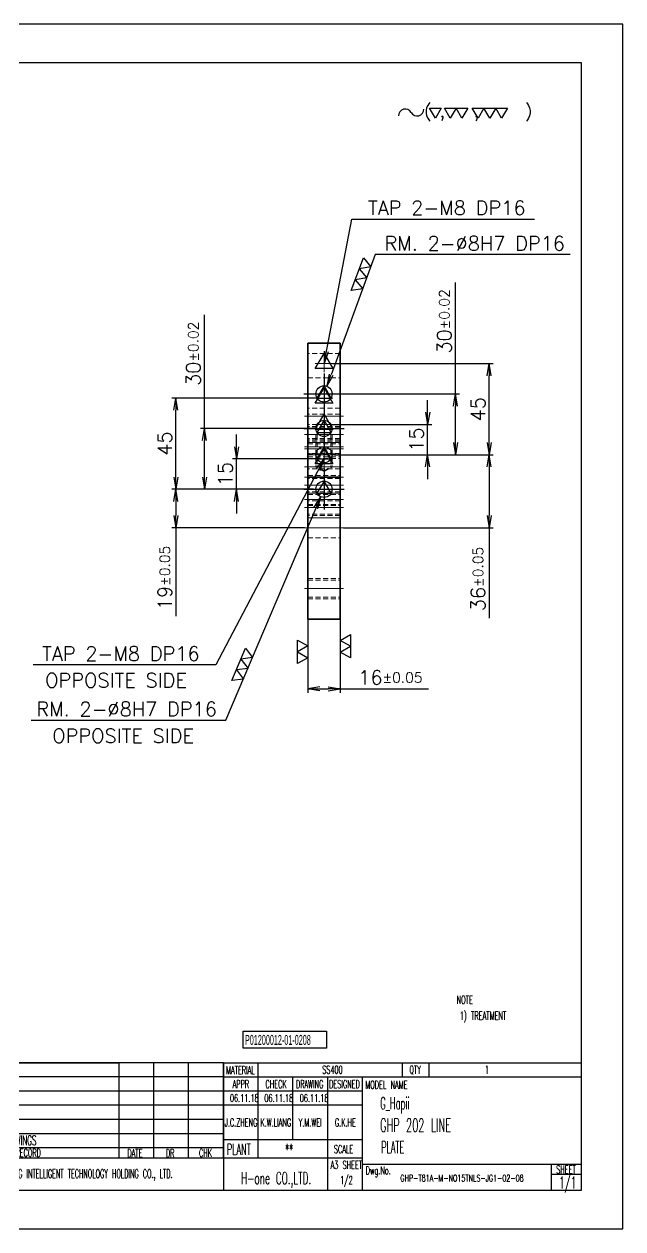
# Model space of a CAD drawing. Header units: millimetres. Extents: x 5606 to 13175, y -3239 to -2051.
# Drawn here: x 10769 to 11064, y -3239 to -2645 of the extents above; entities that cross this region are included whole.
import ezdxf
from ezdxf.enums import TextEntityAlignment as Align

# ---------------------------------------------------------------- set-up
doc = ezdxf.new("R2010")
doc.units = ezdxf.units.MM
doc.linetypes.add('CENTER-HOKUTO', pattern=[23, 20, -1, 1, -1])
doc.linetypes.add('HIDDEN-HOKUTO', pattern=[3.8, 2.5, -1.3])
doc.layers.add('AM_7', color=2, linetype='CENTER-HOKUTO', lineweight=30)
doc.layers.add('AM_HID', color=1, linetype='HIDDEN-HOKUTO', lineweight=25)
doc.layers.add('title_frame', color=7, linetype='Continuous')
doc.layers.add('word_dim', color=253, linetype='Continuous')
doc.styles.add('MX_NOTE_STANDARD', font='txt.shx', dxfattribs={"bigfont": 'bigfont.shx'})
doc.styles.get("Standard").update_dxf_attribs({"font": 'romans.shx', "bigfont": 'bigfont.shx'})
doc.dimstyles.new('RS1-2', dxfattribs={"dimscale": 2, "dimtxt": 3.5, "dimasz": 3, "dimexe": 1, "dimexo": 0, "dimgap": 1, "dimtad": 3, "dimdsep": 46, "dimtxsty": 'Standard', "dimblk1": 'OPEN', "dimblk2": 'OPEN', "dimsah": 1, "dimcen": 0, "dimclrd": 256, "dimclre": 256, "dimclrt": 3, "dimadec": 0, "dimazin": 0, "dimtfac": 1, "dimtmove": 0, "dimatfit": 3, "dimldrblk": 'OPEN', "dimfxl": 0, "dimtolj": 1, "dimtzin": 0, "dimarcsym": 0})

# ---------------------------------------------------------------- blocks, each defined once
blk = doc.blocks.new('A$C404331B6')
at = {"layer": 'title_frame'}
for p, q in [((0, -31.5), (0, 0)), ((0, 0), (53.9, 0)), ((79.62, 0), (0, 0)), ((53.9, -23.5), (53.9, 0)), ((62.48, -23.5), (62.48, 0)), ((62.48, -23.5), (62.48, 0)), ((71.05, -23.5), (71.05, 0)), ((71.05, -23.5), (71.05, 0)), ((79.62, 0), (79.62, -31.5)), ((79.62, 0), (167.83, 0)), ((88.2, -23.5), (88.2, 0)), ((123.73, 0), (123.73, -3.5)), ((130.3, 0), (130.3, -3.5)), ((1.98, -0.12), (0.1, -3.45)), ((3.86, -3.45), (1.98, -0.12)), ((53.9, -3.5), (0, -3.5)), ((79.62, -3.5), (0, -3.5)), ((0.1, -3.45), (3.86, -3.45)), ((1.98, -3.6), (0.1, -6.92)), ((3.86, -6.92), (1.98, -3.6)), ((79.62, -3.5), (167.83, -3.5)), ((96.78, -18.9), (96.78, -3.5)), ((105.35, -31.5), (105.35, -3.5)), ((113.92, -31.5), (113.92, -3.5)), ((53.9, -7), (0, -7)), ((79.62, -7), (0, -7)), ((0.1, -6.92), (3.86, -6.92)), ((1.98, -7.13), (0.1, -10.45)), ((3.86, -10.45), (1.98, -7.13)), ((113.92, -7), (79.62, -7)), ((53.9, -10.5), (0, -10.5)), ((79.62, -10.5), (0, -10.5)), ((0.1, -10.45), (3.86, -10.45)), ((1.98, -10.54), (0.1, -13.87)), ((3.86, -13.87), (1.98, -10.54)), ((113.92, -10.5), (79.62, -10.5)), ((53.9, -14), (0, -14)), ((79.62, -14), (0, -14)), ((0.1, -13.87), (3.86, -13.87)), ((1.98, -14.07), (0.1, -17.4)), ((3.86, -17.4), (1.98, -14.07)), ((53.9, -17.5), (0, -17.5)), ((79.62, -17.5), (0, -17.5)), ((0.1, -17.4), (3.86, -17.4)), ((79.62, -18.9), (113.92, -18.9)), ((53.9, -21), (0, -21)), ((79.62, -21), (0, -21)), ((79.62, -23.5), (0, -23.5)), ((113.92, -23.5), (79.62, -23.5)), ((113.92, -25), (167.83, -25)), ((160.48, -25), (160.48, -31.5)), ((160.48, -27.5), (167.83, -27.5)), ((167.83, -31.5), (0, -31.5))]:
    blk.add_line(p, q, dxfattribs=at)
at = {"layer": 'title_frame', "color": 3, "style": 'MX_NOTE_STANDARD', "width": 0.5341}
for s, height, p in [('5', 1.92, (1.59, -3.22)), ('MATERIAL', 1.973, (80.3, -2.79)), ('QTY', 1.973, (125.5, -2.7)), ('4', 1.92, (1.59, -6.7)), ('APPR', 1.973, (81.89, -6.26)), ('CHECK', 1.973, (89.99, -6.26)), ('DRAWING', 1.973, (97.51, -6.26)), ('DESIGNED', 1.973, (105.7, -6.26)), ('MODEL NAME', 1.973, (114.63, -6.41)), ('3', 1.92, (1.59, -10.23)), ('2', 1.92, (1.59, -13.64)), ('1', 1.92, (1.78, -17.17)), ('ORIG, DRAWINGS', 2.4112, (19.27, -20.34)), ('PLANT', 2.74, (80.46, -22.73)), ('SCALE', 1.973, (106.88, -22.28)), ('REVISION  RECORD', 1.9728, (19.32, -23.18)), ('DATE', 1.973, (55.94, -23.26)), ('DR', 1.973, (65.43, -23.27)), ('CHK', 1.973, (73.61, -23.23)), ('MAKER NAME :GUANGZHOU RISONG INTELLIGENT TECHNOLOGY HOLDING CO., LTD.', 2.16, (2.22, -28.43)), ('Dwg.No.', 1.973, (114.71, -27.52)), ('SHEET', 1.973, (161.71, -27.29))]:
    blk.add_text(s, height=height, dxfattribs=at).set_placement(p)
blk = doc.blocks.new('shiage0')
at = {"layer": 'word_dim', "color": 3, "linetype": 'Continuous'}
for centre, start, end in [((1.69, 0), 30, 180), ((4.61, 1.69), 210, 0)]:
    blk.add_arc(centre, 1.69, start, end, dxfattribs=at)
blk = doc.blocks.new('10')
at = {"layer": 'title_frame', "color": 3, "linetype": 'Continuous'}
for points in [[(9.63, 2.65), (8.18, 5.15), (11.07, 5.15)], [(13.31, 2.65), (11.86, 5.15), (17.64, 5.15), (16.2, 2.65), (14.75, 5.15)], [(20.17, 2.65), (18.73, 5.15), (27.4, 5.15), (25.95, 2.65), (24.51, 5.15), (23.06, 2.65), (21.62, 5.15)]]:
    blk.add_lwpolyline(points, close=True, dxfattribs=at)
blk.add_blockref('shiage0', (0.52, 3.24), dxfattribs=at)
blk.add_text('( ,   ,     )', height=3, dxfattribs=at).set_placement((6.84, 2.97))
blk = doc.blocks.new('_Open')
at = {"color": 0, "lineweight": -2}
for p, q in [((-1, 0.167), (0, 0)), ((-1, -0.167), (0, 0)), ((0, 0), (-1, 0))]:
    blk.add_line(p, q, dxfattribs=at)
blk = doc.blocks.new('*D163')
at = {"layer": 'DEFPOINTS', "color": 0, "linetype": 'Continuous', "ltscale": 2}
for p in [(10908.88, -2938.54), (10924.88, -2938.54), (10924.88, -2972.87)]:
    blk.add_point(p, dxfattribs=at)
at = {"layer": 'word_dim', "linetype": 'Continuous', "lineweight": -2, "ltscale": 2}
for p, q in [((10908.88, -2938.54), (10908.88, -2974.87)), ((10924.88, -2938.54), (10924.88, -2974.87)), ((10914.88, -2972.87), (10918.88, -2972.87)), ((10924.88, -2972.87), (10968.38, -2972.87))]:
    blk.add_line(p, q, dxfattribs=at)
at = {"layer": 'word_dim', "linetype": 'Continuous', "lineweight": -2, "ltscale": 2, "xscale": 6, "yscale": 6, "zscale": 6, "rotation": 180}
blk.add_blockref('_Open', (10908.88, -2972.87), dxfattribs=at)
at = {"layer": 'word_dim', "linetype": 'Continuous', "lineweight": -2, "ltscale": 2, "xscale": 6, "yscale": 6, "zscale": 6}
blk.add_blockref('_Open', (10924.88, -2972.87), dxfattribs=at)
at = {"layer": 'word_dim', "color": 3, "linetype": 'Continuous', "ltscale": 2, "insert": (10949.63, -2967.37), "char_height": 7, "attachment_point": 5}
blk.add_mtext('\\A1;16{\\H0.715x;%%p0.05}', dxfattribs=at)
blk = doc.blocks.new('MARK_M8BOLT')
at = {"color": 3, "linetype": 'Continuous'}
for p, q in [((-2.17, -1.25), (0, 2.5)), ((0, 2.5), (2.17, -1.25)), ((2.17, -1.25), (-2.17, -1.25))]:
    blk.add_line(p, q, dxfattribs=at)
blk = doc.blocks.new('MARK_8PIN')
at = {"color": 3, "linetype": 'Continuous'}
blk.add_lwpolyline([(0, 4), (-3.46, -2), (3.46, -2)], close=True, dxfattribs=at)
blk.add_circle((0, 0), 4, dxfattribs=at)
blk = doc.blocks.new('MARK_CENTER')
at = {"color": 2, "linetype": 'CENTER-HOKUTO'}
for p, q in [((0, 10), (0, -10)), ((-10, 0), (10, 0))]:
    blk.add_line(p, q, dxfattribs=at)
blk = doc.blocks.new('*D198')
at = {"layer": 'DEFPOINTS', "color": 0, "ltscale": 2}
for p in [(10922.08, -2857.54), (10998.36, -2857.54), (10926.48, -2893.54)]:
    blk.add_point(p, dxfattribs=at)
at = {"layer": 'word_dim', "lineweight": -2, "ltscale": 2}
for p, q in [((10922.08, -2857.54), (11000.36, -2857.54)), ((10998.36, -2863.54), (10998.36, -2887.54)), ((10926.48, -2893.54), (11000.36, -2893.54)), ((10998.36, -2893.54), (10998.36, -2938.04))]:
    blk.add_line(p, q, dxfattribs=at)
at = {"layer": 'word_dim', "lineweight": -2, "ltscale": 2, "xscale": 6, "yscale": 6, "zscale": 6}
for p, rotation in [((10998.36, -2857.54), 90), ((10998.36, -2893.54), 270)]:
    blk.add_blockref('_Open', p, dxfattribs=dict(at, rotation=rotation))
at = {"layer": 'word_dim', "color": 3, "ltscale": 2, "insert": (10992.86, -2918.79), "char_height": 7, "attachment_point": 5, "rotation": 90}
blk.add_mtext('\\A1;36{\\H0.715x;%%p0.05}', dxfattribs=at)
blk = doc.blocks.new('*D199')
at = {"layer": 'DEFPOINTS', "color": 0, "ltscale": 2}
for p in [(10926.88, -2827.54), (10981.73, -2827.54), (10922.08, -2857.54)]:
    blk.add_point(p, dxfattribs=at)
at = {"layer": 'word_dim', "lineweight": -2, "ltscale": 2}
for p, q in [((10981.73, -2827.54), (10981.73, -2772.54)), ((10926.88, -2827.54), (10983.73, -2827.54)), ((10981.73, -2851.54), (10981.73, -2833.54)), ((10922.08, -2857.54), (10983.73, -2857.54))]:
    blk.add_line(p, q, dxfattribs=at)
at = {"layer": 'word_dim', "lineweight": -2, "ltscale": 2, "xscale": 6, "yscale": 6, "zscale": 6}
for p, rotation in [((10981.73, -2827.54), 90), ((10981.73, -2857.54), 270)]:
    blk.add_blockref('_Open', p, dxfattribs=dict(at, rotation=rotation))
at = {"layer": 'word_dim', "color": 3, "ltscale": 2, "insert": (10976.23, -2791.79), "char_height": 7, "attachment_point": 5, "rotation": 90}
blk.add_mtext('\\A1;30{\\H0.715x;%%p0.02}', dxfattribs=at)
blk = doc.blocks.new('*D200')
at = {"layer": 'DEFPOINTS', "color": 0, "ltscale": 2}
for p in [(10921.2, -2842.54), (10968, -2842.54), (10922.08, -2857.54)]:
    blk.add_point(p, dxfattribs=at)
at = {"layer": 'word_dim', "lineweight": -2, "ltscale": 2}
for p, q in [((10968, -2836.54), (10968, -2830.54)), ((10921.2, -2842.54), (10970, -2842.54)), ((10968, -2857.54), (10968, -2842.54)), ((10922.08, -2857.54), (10970, -2857.54)), ((10968, -2863.54), (10968, -2869.54))]:
    blk.add_line(p, q, dxfattribs=at)
at = {"layer": 'word_dim', "lineweight": -2, "ltscale": 2, "xscale": 6, "yscale": 6, "zscale": 6}
for p, rotation in [((10968, -2842.54), 270), ((10968, -2857.54), 90)]:
    blk.add_blockref('_Open', p, dxfattribs=dict(at, rotation=rotation))
at = {"layer": 'word_dim', "color": 3, "ltscale": 2, "insert": (10962.5, -2850.04), "char_height": 7, "attachment_point": 5, "rotation": 90}
blk.add_mtext('\\A1;15', dxfattribs=at)
blk = doc.blocks.new('*D201')
at = {"layer": 'DEFPOINTS', "color": 0, "ltscale": 2}
for p in [(10921.2, -2812.54), (10998.36, -2812.54), (10922.08, -2857.54)]:
    blk.add_point(p, dxfattribs=at)
at = {"layer": 'word_dim', "lineweight": -2, "ltscale": 2}
for p, q in [((10921.2, -2812.54), (11000.36, -2812.54)), ((10998.36, -2851.54), (10998.36, -2818.54)), ((10922.08, -2857.54), (11000.36, -2857.54))]:
    blk.add_line(p, q, dxfattribs=at)
at = {"layer": 'word_dim', "lineweight": -2, "ltscale": 2, "xscale": 6, "yscale": 6, "zscale": 6}
for p, rotation in [((10998.36, -2812.54), 90), ((10998.36, -2857.54), 270)]:
    blk.add_blockref('_Open', p, dxfattribs=dict(at, rotation=rotation))
at = {"layer": 'word_dim', "color": 3, "ltscale": 2, "insert": (10992.86, -2835.04), "char_height": 7, "attachment_point": 5, "rotation": 90}
blk.add_mtext('\\A1;45', dxfattribs=at)
blk = doc.blocks.new('*D202')
at = {"layer": 'DEFPOINTS', "color": 0, "ltscale": 2}
for p in [(10918.26, -2823.78), (10915.5, -2831.29)]:
    blk.add_point(p, dxfattribs=at)
at = {"layer": 'word_dim', "lineweight": -2, "ltscale": 2}
for p, q in [((10942.19, -2758.81), (10920.34, -2818.15)), ((11038.26, -2758.81), (10942.19, -2758.81))]:
    blk.add_line(p, q, dxfattribs=at)
at = {"layer": 'word_dim', "lineweight": -2, "ltscale": 2, "xscale": 6, "yscale": 6, "zscale": 6, "rotation": 249.7872474939569}
blk.add_blockref('_Open', (10918.26, -2823.78), dxfattribs=at)
at = {"layer": 'word_dim', "color": 3, "ltscale": 2, "insert": (10991.22, -2753.31), "char_height": 7, "attachment_point": 5}
blk.add_mtext('\\A1;RM. 2-∅8H7 DP16', dxfattribs=at)
blk = doc.blocks.new('shiage3')
at = {"layer": 'word_dim', "color": 3, "linetype": 'Continuous'}
for p, q in [((-1.44, 2.5), (7.22, 2.5)), ((0, 0), (-1.44, 2.5)), ((1.44, 2.5), (0, 0)), ((2.89, 0), (1.44, 2.5)), ((4.33, 2.5), (2.89, 0)), ((5.77, 0), (4.33, 2.5)), ((7.22, 2.5), (5.77, 0))]:
    blk.add_line(p, q, dxfattribs=at)
blk = doc.blocks.new('*D203')
at = {"layer": 'DEFPOINTS', "color": 0, "ltscale": 2}
for p in [(10843.85, -2874.54), (10911.68, -2874.54), (10907.28, -2893.54)]:
    blk.add_point(p, dxfattribs=at)
at = {"layer": 'word_dim', "lineweight": -2, "ltscale": 2}
for p, q in [((10911.68, -2874.54), (10841.85, -2874.54)), ((10843.85, -2880.54), (10843.85, -2887.54)), ((10907.28, -2893.54), (10841.85, -2893.54)), ((10843.85, -2893.54), (10843.85, -2937.04))]:
    blk.add_line(p, q, dxfattribs=at)
at = {"layer": 'word_dim', "lineweight": -2, "ltscale": 2, "xscale": 6, "yscale": 6, "zscale": 6}
for p, rotation in [((10843.85, -2874.54), 90), ((10843.85, -2893.54), 270)]:
    blk.add_blockref('_Open', p, dxfattribs=dict(at, rotation=rotation))
at = {"layer": 'word_dim', "color": 3, "ltscale": 2, "insert": (10838.35, -2918.29), "char_height": 7, "attachment_point": 5, "rotation": 90}
blk.add_mtext('\\A1;19{\\H0.715x;%%p0.05}', dxfattribs=at)
blk = doc.blocks.new('*D204')
at = {"layer": 'DEFPOINTS', "color": 0, "ltscale": 2}
for p in [(10857.92, -2844.54), (10911.68, -2844.54), (10911.68, -2874.54)]:
    blk.add_point(p, dxfattribs=at)
at = {"layer": 'word_dim', "lineweight": -2, "ltscale": 2}
for p, q in [((10857.92, -2844.54), (10857.92, -2788.5)), ((10911.68, -2844.54), (10855.92, -2844.54)), ((10857.92, -2868.54), (10857.92, -2850.54)), ((10911.68, -2874.54), (10855.92, -2874.54))]:
    blk.add_line(p, q, dxfattribs=at)
at = {"layer": 'word_dim', "lineweight": -2, "ltscale": 2, "xscale": 6, "yscale": 6, "zscale": 6}
for p, rotation in [((10857.92, -2844.54), 90), ((10857.92, -2874.54), 270)]:
    blk.add_blockref('_Open', p, dxfattribs=dict(at, rotation=rotation))
at = {"layer": 'word_dim', "color": 3, "ltscale": 2, "insert": (10852.42, -2807.75), "char_height": 7, "attachment_point": 5, "rotation": 90}
blk.add_mtext('\\A1;30{\\H0.715x;%%p0.02}', dxfattribs=at)
blk = doc.blocks.new('*D205')
at = {"layer": 'DEFPOINTS', "color": 0, "ltscale": 2}
for p in [(10873.67, -2859.54), (10912.56, -2859.54), (10911.68, -2874.54)]:
    blk.add_point(p, dxfattribs=at)
at = {"layer": 'word_dim', "lineweight": -2, "ltscale": 2}
for p, q in [((10873.67, -2853.54), (10873.67, -2847.54)), ((10912.56, -2859.54), (10871.67, -2859.54)), ((10873.67, -2874.54), (10873.67, -2859.54)), ((10911.68, -2874.54), (10871.67, -2874.54)), ((10873.67, -2880.54), (10873.67, -2886.54))]:
    blk.add_line(p, q, dxfattribs=at)
at = {"layer": 'word_dim', "lineweight": -2, "ltscale": 2, "xscale": 6, "yscale": 6, "zscale": 6}
for p, rotation in [((10873.67, -2859.54), 270), ((10873.67, -2874.54), 90)]:
    blk.add_blockref('_Open', p, dxfattribs=dict(at, rotation=rotation))
at = {"layer": 'word_dim', "color": 3, "ltscale": 2, "insert": (10868.17, -2867.04), "char_height": 7, "attachment_point": 5, "rotation": 90}
blk.add_mtext('\\A1;15', dxfattribs=at)
blk = doc.blocks.new('*D206')
at = {"layer": 'DEFPOINTS', "color": 0, "ltscale": 2}
for p in [(10843.85, -2829.54), (10912.56, -2829.54), (10911.68, -2874.54)]:
    blk.add_point(p, dxfattribs=at)
at = {"layer": 'word_dim', "lineweight": -2, "ltscale": 2}
for p, q in [((10912.56, -2829.54), (10841.85, -2829.54)), ((10843.85, -2868.54), (10843.85, -2835.54)), ((10911.68, -2874.54), (10841.85, -2874.54))]:
    blk.add_line(p, q, dxfattribs=at)
at = {"layer": 'word_dim', "lineweight": -2, "ltscale": 2, "xscale": 6, "yscale": 6, "zscale": 6}
for p, rotation in [((10843.85, -2829.54), 90), ((10843.85, -2874.54), 270)]:
    blk.add_blockref('_Open', p, dxfattribs=dict(at, rotation=rotation))
at = {"layer": 'word_dim', "color": 3, "ltscale": 2, "insert": (10838.35, -2852.04), "char_height": 7, "attachment_point": 5, "rotation": 90}
blk.add_mtext('\\A1;45', dxfattribs=at)
blk = doc.blocks.new('*D207')
at = {"layer": 'DEFPOINTS', "color": 0, "linetype": 'Continuous', "ltscale": 2}
for p in [(10918.45, -2870.86), (10915.32, -2878.22)]:
    blk.add_point(p, dxfattribs=at)
at = {"layer": 'word_dim', "linetype": 'Continuous', "lineweight": -2, "ltscale": 2}
for p, q in [((10868.54, -2988.41), (10912.97, -2883.74)), ((10772.48, -2988.41), (10868.54, -2988.41))]:
    blk.add_line(p, q, dxfattribs=at)
at = {"layer": 'word_dim', "linetype": 'Continuous', "lineweight": -2, "ltscale": 2, "xscale": 6, "yscale": 6, "zscale": 6, "rotation": 66.99829661242677}
blk.add_blockref('_Open', (10915.32, -2878.22), dxfattribs=at)
at = {"layer": 'word_dim', "color": 3, "linetype": 'Continuous', "ltscale": 2, "insert": (10819.51, -2982.91), "char_height": 7, "attachment_point": 5}
blk.add_mtext('\\A1;RM. 2-∅8H7 DP16', dxfattribs=at)

msp = doc.modelspace()

# ---------------------------------------------------------------- linework, layer by layer
at = {"color": 7, "lineweight": 35}
for p, q in [((10908.882, -2868.538), (10908.882, -2802.538)), ((10924.882, -2868.538), (10924.882, -2802.538)), ((10908.882, -2868.538), (10908.882, -2938.538)), ((10924.882, -2868.538), (10924.882, -2938.538))]:
    msp.add_line(p, q, dxfattribs=at)
at = {"color": 7, "lineweight": 35, "ltscale": 0.4}
for p, q in [((10908.882, -2802.538), (10924.882, -2802.538)), ((10924.882, -2868.538), (10908.882, -2868.538)), ((10924.882, -2938.538), (10908.882, -2938.538))]:
    msp.add_line(p, q, dxfattribs=at)
at = {"layer": 'AM_7', "color": 2, "lineweight": 13}
for p, q in [((10916.882, -2808.218), (10916.882, -2816.859)), ((10921.203, -2812.538), (10912.562, -2812.538)), ((10916.882, -2822.338), (10916.882, -2832.738)), ((10916.882, -2825.218), (10916.882, -2833.859)), ((10922.082, -2827.538), (10911.682, -2827.538)), ((10921.203, -2829.538), (10912.562, -2829.538)), ((10926.482, -2838.538), (10907.282, -2838.538)), ((10922.082, -2844.538), (10911.682, -2844.538)), ((10921.203, -2842.538), (10912.562, -2842.538)), ((10926.482, -2847.538), (10907.282, -2847.538)), ((10916.882, -2867.678), (10916.882, -2845.707)), ((10926.482, -2853.538), (10907.282, -2853.538)), ((10907.282, -2854.538), (10926.482, -2854.538)), ((10916.882, -2852.338), (10916.882, -2862.738)), ((10916.882, -2855.218), (10916.882, -2863.859)), ((10922.082, -2857.538), (10911.682, -2857.538)), ((10921.203, -2859.538), (10912.562, -2859.538)), ((10907.282, -2863.538), (10926.482, -2863.538)), ((10926.482, -2868.538), (10907.282, -2868.538)), ((10926.482, -2872.538), (10907.282, -2872.538)), ((10907.282, -2879.538), (10926.482, -2879.538)), ((10926.482, -2883.538), (10907.282, -2883.538)), ((10907.282, -2893.538), (10926.482, -2893.538)), ((10907.282, -2923.538), (10926.482, -2923.538))]:
    msp.add_line(p, q, dxfattribs=at)
at = {"layer": 'AM_HID', "color": 1, "lineweight": 13}
for p, q in [((10924.882, -2807.538), (10908.882, -2807.538)), ((10908.882, -2819.538), (10924.882, -2819.538)), ((10908.882, -2827.538), (10924.882, -2827.538)), ((10924.882, -2834.538), (10908.882, -2834.538)), ((10924.882, -2837.538), (10908.882, -2837.538)), ((10924.882, -2842.538), (10908.882, -2842.538)), ((10924.882, -2842.538), (10908.882, -2842.538)), ((10924.882, -2843.538), (10908.882, -2843.538)), ((10924.882, -2844.215), (10908.882, -2844.215)), ((10924.882, -2847.538), (10908.882, -2847.538)), ((10924.882, -2849.538), (10908.882, -2849.538)), ((10924.882, -2850.215), (10908.882, -2850.215)), ((10924.882, -2850.862), (10908.882, -2850.862)), ((10912.882, -2847.538), (10912.882, -2863.538)), ((10912.882, -2847.538), (10912.882, -2863.538)), ((10913.559, -2847.538), (10913.559, -2863.538)), ((10920.206, -2847.538), (10920.206, -2863.538)), ((10920.882, -2847.538), (10920.882, -2863.538)), ((10920.882, -2847.538), (10920.882, -2863.538)), ((10908.882, -2851.538), (10924.882, -2851.538)), ((10924.882, -2851.538), (10908.882, -2851.538)), ((10908.882, -2852.08), (10924.882, -2852.08)), ((10924.882, -2856.862), (10908.882, -2856.862)), ((10908.882, -2856.997), (10924.882, -2856.997)), ((10908.882, -2857.538), (10924.882, -2857.538)), ((10924.882, -2857.538), (10908.882, -2857.538)), ((10908.882, -2858.538), (10924.882, -2858.538)), ((10908.882, -2858.538), (10924.882, -2858.538)), ((10908.882, -2859.35), (10924.882, -2859.35)), ((10908.882, -2859.35), (10924.882, -2859.35)), ((10924.882, -2864.538), (10908.882, -2864.538)), ((10908.882, -2867.726), (10924.882, -2867.726)), ((10908.882, -2867.726), (10924.882, -2867.726)), ((10908.882, -2868.538), (10924.882, -2868.538)), ((10908.882, -2868.538), (10924.882, -2868.538)), ((10924.882, -2868.538), (10908.882, -2868.538)), ((10920.392, -2863.538), (10912.882, -2863.538)), ((10920.392, -2863.538), (10912.882, -2863.538)), ((10916.882, -2865.848), (10912.882, -2863.538)), ((10916.882, -2865.848), (10912.882, -2863.538)), ((10920.882, -2863.538), (10913.372, -2863.538)), ((10920.882, -2863.538), (10913.372, -2863.538)), ((10919.799, -2863.538), (10913.559, -2863.538)), ((10916.882, -2865.457), (10913.559, -2863.538)), ((10920.206, -2863.538), (10913.966, -2863.538)), ((10916.882, -2865.848), (10920.882, -2863.538)), ((10916.882, -2865.848), (10920.882, -2863.538)), ((10916.882, -2865.457), (10920.206, -2863.538)), ((10924.882, -2869.215), (10908.882, -2869.215)), ((10924.882, -2872.538), (10908.882, -2872.538)), ((10924.882, -2875.862), (10908.882, -2875.862)), ((10908.882, -2876.538), (10924.882, -2876.538)), ((10924.882, -2876.538), (10908.882, -2876.538)), ((10908.882, -2877.08), (10924.882, -2877.08)), ((10924.882, -2879.538), (10908.882, -2879.538)), ((10924.882, -2880.215), (10908.882, -2880.215)), ((10908.882, -2881.997), (10924.882, -2881.997)), ((10908.882, -2882.538), (10924.882, -2882.538)), ((10924.882, -2886.862), (10908.882, -2886.862)), ((10924.882, -2887.538), (10908.882, -2887.538)), ((10924.882, -2888.538), (10908.882, -2888.538)), ((10908.882, -2888.538), (10924.882, -2888.538)), ((10908.882, -2888.538), (10924.882, -2888.538)), ((10908.882, -2898.538), (10924.882, -2898.538)), ((10908.882, -2898.538), (10924.882, -2898.538)), ((10908.882, -2918.538), (10924.882, -2918.538)), ((10908.882, -2918.538), (10924.882, -2918.538)), ((10908.882, -2919.35), (10924.882, -2919.35)), ((10908.882, -2919.35), (10924.882, -2919.35)), ((10908.882, -2927.726), (10924.882, -2927.726)), ((10908.882, -2927.726), (10924.882, -2927.726)), ((10908.882, -2928.538), (10924.882, -2928.538)), ((10908.882, -2928.538), (10924.882, -2928.538))]:
    msp.add_line(p, q, dxfattribs=at)
at = {"layer": 'title_frame'}
for p, q in [((10877.067, -3141.646), (10918.123, -3141.646)), ((10877.067, -3150.047), (10877.067, -3141.646)), ((10918.123, -3141.646), (10918.123, -3150.047)), ((10918.123, -3150.047), (10877.067, -3150.047)), ((10867.274, -3157.268), (10867.274, -3164.268)), ((10867.274, -3204.268), (10867.274, -3157.268)), ((10867.274, -3157.268), (10867.274, -3220.268)), ((11043.674, -3220.268), (10935.874, -3220.268)), ((11043.674, -3220.268), (10935.874, -3220.268))]:
    msp.add_line(p, q, dxfattribs=at)
at = {"layer": 'title_frame', "color": 4}
msp.add_lwpolyline([(11064.324, -2645.193), (10224.324, -2645.193), (10224.324, -3239.193), (11064.324, -3239.193)], close=True, dxfattribs=at)
at = {"layer": 'title_frame'}
msp.add_lwpolyline([(10244.974, -2664.118), (11043.674, -2664.118), (11043.674, -3220.268), (10244.974, -3220.268)], close=True, dxfattribs=at)
at = {"layer": 'word_dim', "color": 3, "linetype": 'Continuous', "ltscale": 2}
for points in [[(10924.882, -2949.019), (10929.888, -2946.129), (10929.888, -2957.689), (10924.882, -2954.799), (10929.888, -2951.909)], [(10908.882, -2957.584), (10903.877, -2960.474), (10903.877, -2948.914), (10908.882, -2951.804), (10903.877, -2954.694)]]:
    msp.add_lwpolyline(points, close=True, dxfattribs=at)

# ---------------------------------------------------------------- block references
at = {"layer": 'word_dim', "linetype": 'Continuous', "ltscale": 2, "xscale": 2, "yscale": 2, "zscale": 2}
for name, p in [('10', (10952.537, -2696.951)), ('MARK_M8BOLT', (10916.882, -2812.538)), ('MARK_M8BOLT', (10916.882, -2829.538)), ('MARK_M8BOLT', (10916.882, -2842.538)), ('MARK_M8BOLT', (10916.882, -2859.538))]:
    msp.add_blockref(name, p, dxfattribs=at)
at = {"layer": 'word_dim', "color": 3, "ltscale": 2, "xscale": 2, "yscale": 2, "zscale": 2, "rotation": 69.78724749396463}
msp.add_blockref('shiage3', (10935.989, -2775.642), dxfattribs=at)
at = {"layer": 'word_dim', "color": 3, "linetype": 'CENTER-HOKUTO', "ltscale": 2}
for p in [(10916.882, -2827.538), (10916.882, -2844.538), (10916.882, -2874.538)]:
    msp.add_blockref('MARK_CENTER', p, dxfattribs=at)
at = {"layer": 'word_dim', "color": 3, "linetype": 'Continuous', "ltscale": 2}
for p in [(10916.882, -2827.538), (10916.882, -2844.538), (10916.882, -2857.538)]:
    msp.add_blockref('MARK_8PIN', p, dxfattribs=at)
at = {"layer": 'word_dim', "color": 3, "ltscale": 2}
msp.add_blockref('MARK_8PIN', (10916.882, -2874.538), dxfattribs=at)
at = {"layer": 'word_dim', "color": 3, "linetype": 'Continuous', "ltscale": 2, "xscale": 2, "yscale": 2, "zscale": 2, "rotation": 66.9982966124264}
msp.add_blockref('shiage3', (10877.146, -2968.142), dxfattribs=at)
at = {"layer": 'word_dim', "ltscale": 2, "xscale": 2, "yscale": 2, "zscale": 2}
msp.add_blockref('A$C404331B6', (10708.024, -3157.268), dxfattribs=at)

# ---------------------------------------------------------------- texts
at = {"linetype": 'Continuous', "insert": (10944.628, -3178.228), "char_height": 6, "width": 101.8, "attachment_point": 4}
msp.add_mtext('{\\W0.5;\\C3;G_Hapii }', dxfattribs=at)
at = {"color": 3, "linetype": 'Continuous', "insert": (10954.538, -3212.543), "char_height": 3.2, "width": 74.26275, "attachment_point": 1}
msp.add_mtext('{\\W0.65;GHP-T81A-M-NO15TNLS-JG1-02-08}', dxfattribs=at)
at = {"layer": 'title_frame', "color": 3, "style": 'MX_NOTE_STANDARD'}
for s, height, width, p in [('NOTE', 4, 0.5341, (10982.281, -3128.269)), ('1) TREATMENT', 4, 0.5341, (10983.837, -3136.062)), ('SS400', 3.9456, 0.5341, (10916.02, -3162.671)), ('1', 3.946, 0.5341, (10996.275, -3162.671)), ('06.11.18', 3.8, 0.5341, (10870.447, -3176.62)), ('06.11.18', 3.8, 0.5341, (10887.47, -3176.62)), ('06.11.18', 3.8, 0.5341, (10904.906, -3176.62)), ('GHP 202 LINE', 6.6, 0.5341, (10944.551, -3191.366)), ('**', 5.48, 0.5341, (10897.659, -3202.729)), ('PLATE', 5.88, 0.5, (10945.047, -3201.894)), ('A3 SHEET', 3.9456, 0.5341, (10920.133, -3209.621)), ('H-one CO.,LTD.', 6, 0.5341, (10875.985, -3217.169)), ('1/2', 3.9456, 0.5341, (10924.836, -3217.13)), ('1/1', 6, 0.5341, (11032.887, -3219.316))]:
    msp.add_text(s, height=height, dxfattribs=dict(at, width=width)).set_placement(p)
at = {"layer": 'title_frame', "color": 3, "style": 'MX_NOTE_STANDARD', "width": 0.5341}
for s, p in [('J.C.ZHENG', (10875.938, -3189.855)), ('K.W.LIANG', (10893.127, -3189.898)), ('Y.M.WEI', (10910.087, -3189.891)), ('G.K.HE', (10927.427, -3189.898))]:
    msp.add_text(s, height=3.9456, dxfattribs=at).set_placement(p, align=Align.BOTTOM_CENTER)
at = {"layer": 'title_frame', "color": 3, "insert": (10877.894, -3143.559), "char_height": 4.9, "width": 8.2214, "attachment_point": 1, "style": 'MX_NOTE_STANDARD'}
msp.add_mtext('{\\f3 of 9 Barcode|b0|i0|c0|p82;\\W0.5;P01200012-01-0208}', dxfattribs=at)
at = {"layer": 'word_dim', "color": 3, "ltscale": 2, "insert": (10938.587, -2739.29), "char_height": 7, "attachment_point": 7}
msp.add_mtext('TAP 2-M8 DP16', dxfattribs=at)
at = {"layer": 'word_dim', "color": 3, "linetype": 'Continuous', "ltscale": 2, "insert": (10855.547, -2959.092), "char_height": 7, "attachment_point": 9}
msp.add_mtext('TAP 2-M8 DP16', dxfattribs=at)
at = {"layer": 'word_dim', "linetype": 'Continuous', "ltscale": 2, "char_height": 7, "width": 141.39058, "attachment_point": 1}
for insert in [(10779.347, -2965.2), (10782.819, -2992.588)]:
    msp.add_mtext('\\pt84;{\\C3;OPPOSITE SIDE}', dxfattribs=dict(at, insert=insert))

# ---------------------------------------------------------------- dimensions: what is measured, and where the dimension line sits
at = {"layer": 'word_dim', "ltscale": 2}
dim = msp.add_diameter_dim_2p(p1=(10915.5, -2831.292), p2=(10918.264, -2823.784), text='RM. 2-<>H7 DP16', dimstyle='RS1-2', override={"dimtoh": 1, "dimtofl": 0}, dxfattribs=at)
dim.commit()
dim.dimension.update_dxf_attribs({"geometry": '*D202', "text_midpoint": (10991.222, -2758.805), "dimtype": 163})
for base, p1, p2, text, picture, middle in [((10981.731, -2827.538), (10922.082, -2857.538), (10926.882, -2827.538), '<>{\\H0.715x;%%p0.02}', '*D199', (10981.731, -2791.79)), ((10857.916, -2844.538), (10911.682, -2874.538), (10911.682, -2844.538), '<>{\\H0.715x;%%p0.02}', '*D204', (10857.916, -2807.75)), ((10998.361, -2857.538), (10926.482, -2893.538), (10922.082, -2857.538), '<>{\\H0.715x;%%p0.05}', '*D198', (10998.361, -2918.787)), ((10843.852, -2874.538), (10907.282, -2893.538), (10911.682, -2874.538), '<>{\\H0.715x;%%p0.05}', '*D203', (10843.852, -2918.287))]:
    dim = msp.add_linear_dim(base=base, p1=p1, p2=p2, angle=90, text=text, dimstyle='RS1-2', dxfattribs=at)
    dim.commit()
    dim.dimension.update_dxf_attribs({"geometry": picture, "text_midpoint": middle, "dimtype": 160})
for base, p1, p2, picture, middle in [((10998.361, -2812.538), (10922.082, -2857.538), (10921.203, -2812.538), '*D201', (10992.861, -2835.038)), ((10843.852, -2829.538), (10911.682, -2874.538), (10912.562, -2829.538), '*D206', (10838.352, -2852.038)), ((10967.996, -2842.538), (10922.082, -2857.538), (10921.203, -2842.538), '*D200', (10962.496, -2850.038)), ((10873.674, -2859.538), (10911.682, -2874.538), (10912.562, -2859.538), '*D205', (10868.174, -2867.038))]:
    dim = msp.add_linear_dim(base=base, p1=p1, p2=p2, angle=90, dimstyle='RS1-2', dxfattribs=at)
    dim.commit()
    dim.dimension.update_dxf_attribs({"geometry": picture, "text_midpoint": middle})
at = {"layer": 'word_dim', "linetype": 'Continuous', "ltscale": 2}
dim = msp.add_diameter_dim_2p(p1=(10918.445, -2870.856), p2=(10915.319, -2878.22), text='RM. 2-<>H7 DP16', dimstyle='RS1-2', override={"dimtoh": 1, "dimtofl": 0}, dxfattribs=at)
dim.commit()
dim.dimension.update_dxf_attribs({"geometry": '*D207', "text_midpoint": (10819.51, -2988.409), "dimtype": 163})
dim = msp.add_linear_dim(base=(10924.882, -2972.87), p1=(10908.882, -2938.538), p2=(10924.882, -2938.538), text='<>{\\H0.715x;%%p0.05}', dimstyle='RS1-2', dxfattribs=at)
dim.commit()
dim.dimension.update_dxf_attribs({"geometry": '*D163', "text_midpoint": (10949.631, -2967.37)})

# ---------------------------------------------------------------- leaders
at = {"layer": 'word_dim', "ltscale": 2, "annotation_type": 0, "has_hookline": 1, "hookline_direction": 0, "text_width": 82.067}
msp.add_leader([(10916.882, -2812.538), (10930.587, -2741.29), (10936.587, -2741.29)], dimstyle='RS1-2', dxfattribs=at)
at = {"layer": 'word_dim', "linetype": 'Continuous', "ltscale": 2, "annotation_type": 0, "has_hookline": 1, "hookline_direction": 1, "text_width": 82.067}
msp.add_leader([(10916.882, -2859.538), (10863.547, -2961.092), (10857.547, -2961.092)], dimstyle='RS1-2', dxfattribs=at)

doc.saveas('drawing.dxf')
